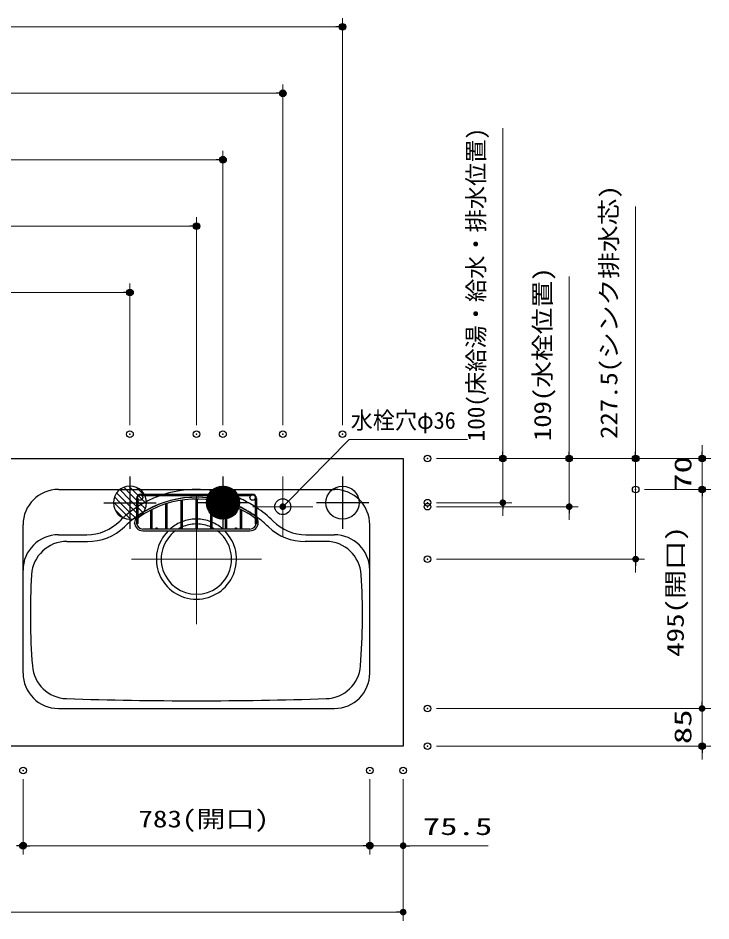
# Model space of a CAD drawing. Units: millimetres, scale not verified. Extents: x -9797 to 9797, y -4555 to 4555.
# Drawn here: x -6228 to -4664, y 590 to 2630 of the extents above; entities that cross this region are included whole.
import ezdxf
from ezdxf.enums import TextEntityAlignment as Align

# ---------------------------------------------------------------- set-up
doc = ezdxf.new("R2010")
doc.units = ezdxf.units.MM
doc.header["$LTSCALE"] = 30
doc.header["$PDMODE"] = 32
doc.header["$PDSIZE"] = 15
for name, pattern in [('USER1', [0.375, 0.25, -0.125]), ('USER3', [2, 1.25, -0.25, 0.25, -0.25]), ('USER6', [1.01, 0.5, -0.25, 0.01, -0.25])]:
    doc.linetypes.add(name, pattern=pattern)
for name, color, linetype, lineweight in [('0-1_0', 7, 'Continuous', 25), ('0-3_細線ﾚｲﾔｰ', 91, 'USER1', 9), ('0-4_寸法ﾚｲﾔｰ', 30, 'Continuous', 13), ('0-5_DEFPOINTS', 7, 'Continuous', 25), ('0-6_1', 7, 'Continuous', 25), ('0-8_KAGO', 6, 'Continuous', 25)]:
    doc.layers.add(name, color=color, linetype=linetype, lineweight=lineweight)
doc.styles.add('ＭＳ ゴシック', font='')
doc.styles.get('ＭＳ ゴシック').set_extended_font_data('MS Gothic')

# ---------------------------------------------------------------- blocks, each defined once
blk = doc.blocks.new('_DOT')
at = {"layer": '0-1_0', "color": 30}
blk.add_line((-15, 0), (-30, 0), dxfattribs=at)
for points in [[(0, 0), (-15, 0), (-14.88, 1.88)], [(0, 0), (-14.88, -1.88), (-15, 0)], [(0, 0), (-14.88, 1.88), (-14.53, 3.73)], [(0, 0), (-14.53, -3.73), (-14.88, -1.88)], [(0, 0), (-14.53, 3.73), (-13.95, 5.52)], [(0, 0), (-13.95, -5.52), (-14.53, -3.73)], [(0, 0), (-13.95, 5.52), (-13.14, 7.23)], [(0, 0), (-13.14, -7.23), (-13.95, -5.52)], [(0, 0), (-13.14, 7.23), (-12.14, 8.82)], [(0, 0), (-12.14, -8.82), (-13.14, -7.23)], [(0, 0), (-12.14, 8.82), (-10.93, 10.27)], [(0, 0), (-10.93, -10.27), (-12.14, -8.82)], [(0, 0), (-10.93, 10.27), (-9.56, 11.56)], [(0, 0), (-9.56, -11.56), (-10.93, -10.27)], [(0, 0), (-9.56, 11.56), (-8.04, 12.66)], [(0, 0), (-8.04, -12.66), (-9.56, -11.56)], [(0, 0), (-8.04, 12.66), (-6.39, 13.57)], [(0, 0), (-6.39, -13.57), (-8.04, -12.66)], [(0, 0), (-6.39, 13.57), (-4.64, 14.27)], [(0, 0), (-4.64, -14.27), (-6.39, -13.57)], [(0, 0), (-4.64, 14.27), (-2.81, 14.73)], [(0, 0), (-2.81, -14.73), (-4.64, -14.27)], [(0, 0), (-2.81, 14.73), (-0.94, 14.97)], [(0, 0), (-0.94, -14.97), (-2.81, -14.73)], [(0, 0), (-0.94, 14.97), (0.94, 14.97)], [(0, 0), (0.94, -14.97), (-0.94, -14.97)], [(0, 0), (0.94, 14.97), (2.81, 14.73)], [(0, 0), (2.81, 14.73), (4.64, 14.27)], [(0, 0), (4.64, 14.27), (6.39, 13.57)], [(0, 0), (6.39, 13.57), (8.04, 12.66)], [(0, 0), (8.04, 12.66), (9.56, 11.56)], [(0, 0), (9.56, 11.56), (10.93, 10.27)], [(0, 0), (10.93, 10.27), (12.14, 8.82)], [(0, 0), (12.14, 8.82), (13.14, 7.23)], [(0, 0), (13.14, 7.23), (13.95, 5.52)], [(0, 0), (13.95, 5.52), (14.53, 3.73)], [(0, 0), (14.53, 3.73), (14.88, 1.88)], [(0, 0), (14.88, 1.88), (15, 0)], [(0, 0), (2.81, -14.73), (0.94, -14.97)], [(0, 0), (4.64, -14.27), (2.81, -14.73)], [(0, 0), (6.39, -13.57), (4.64, -14.27)], [(0, 0), (8.04, -12.66), (6.39, -13.57)], [(0, 0), (9.56, -11.56), (8.04, -12.66)], [(0, 0), (10.93, -10.27), (9.56, -11.56)], [(0, 0), (12.14, -8.82), (10.93, -10.27)], [(0, 0), (13.14, -7.23), (12.14, -8.82)], [(0, 0), (13.95, -5.52), (13.14, -7.23)], [(0, 0), (14.53, -3.73), (13.95, -5.52)], [(0, 0), (14.88, -1.88), (14.53, -3.73)], [(0, 0), (15, 0), (14.88, -1.88)]]:
    blk.add_solid(points, dxfattribs=at)
blk = doc.blocks.new('A$C62626C57')
at = {"layer": '0-3_細線ﾚｲﾔｰ', "linetype": 'USER3'}
for p, q in [((17595, 15720), (17595, 11640)), ((11745, 5715.7), (11745, 14534.3)), ((19635, 13680), (15555, 13680)), ((16154.3, 10125), (7335.7, 10125))]:
    blk.add_line(p, q, dxfattribs=at)
at = {"layer": '0-6_1'}
for p, q in [((2400, 14850), (21090, 14850)), ((10598.3, 14760), (10128.3, 14670)), ((12891.7, 14760), (13361.7, 14670)), ((8340, 14013.7), (8250, 13965.9)), ((15150, 14013.7), (15240, 13965.9)), ((8340, 13426.3), (8250, 13374.4)), ((15150, 13426.3), (15240, 13374.4)), ((0, 9283.1), (0, 12450)), ((23490, 9283.1), (23490, 12450)), ((2400, 11775), (4320.8, 11775)), ((19169.2, 11775), (21090, 11775)), ((2972.3, 11325), (4365.5, 11325)), ((20517.7, 11325), (19124.5, 11325)), ((0, 2400), (0, 9283.1)), ((23490, 2400), (23490, 9360)), ((23490, 2385), (23490, 9283.1)), ((2400, 0), (21090, 0))]:
    blk.add_line(p, q, dxfattribs=at)
at = {"layer": '0-6_1', "linetype": 'USER1'}
blk.add_line((19260, 11775), (19591.8, 11775), dxfattribs=at)
at = {"layer": '0-6_1'}
for centre, radius in [((7935, 14295), 180), ((15555, 14295), 180), ((17595, 13680), 540)]:
    blk.add_circle(centre, radius, dxfattribs=at)
for centre, radius, start, end in [((2400, 12450), 2400, 90, 180), ((11745, 7500), 7350, 81.02449, 98.97551), ((21090, 12450), 2400, 0, 90), ((11745, 7500), 7350, 109.10892, 117.59801), ((11745, 7425), 6900, 60.43054, 119.56946), ((11745, 7500), 7350, 102.70634, 106.83498), ((11745, 7500), 7350, 73.16502, 77.29366), ((11745, 7500), 7350, 62.40199, 70.89108), ((11745, 7500), 7350, 123.57728, 134.99708), ((11745, 7500), 7350, 118.39257, 122.73923), ((11745, 7500), 7350, 57.26077, 61.60743), ((11745, 7500), 7350, 45.00292, 56.42272), ((11745, 7425), 6900, 126.09533, 134.98831), ((11745, 7425), 6900, 120.43242, 125.17579), ((11745, 7425), 6900, 54.82421, 59.56758), ((11745, 7425), 6900, 45.01169, 53.90467), ((4320.8, 14925), 3150, 270, 314.99708), ((4397.8, 14924.9), 3600, 269.48518, 313.30369), ((11745, 10125), 2715, 112.8892, 131.28983), ((11745, 10125), 2715, 112.8892, 131.28983), ((11745, 10125), 2385, 116.28058, 121.20203), ((11745, 10125), 2385, 116.28058, 121.20203), ((11745, 10125), 2715, 90.9497, 110.84255), ((11745, 10125), 2715, 90.9497, 110.84255), ((11745, 10125), 2385, 91.08112, 113.8931), ((11745, 10125), 2385, 91.08112, 113.8931), ((11745, 10125), 2715, 69.15745, 89.0503), ((11745, 10125), 2385, 66.1069, 88.91888), ((11745, 10125), 2715, 48.71017, 67.1108), ((11745, 10125), 2385, 58.79797, 63.71942), ((19092.2, 14924.9), 3600, 226.69631, 270.51482), ((19169.2, 14925), 3150, 225.00292, 270), ((2400, 9375), 2400, 90, 180), ((11745, 10125), 2715, 134.99388, 45.00612), ((11745, 10125), 2385, 126.38671, 53.61329), ((21090, 9375), 2400, 0, 90), ((2972.3, 8925), 2400, 90, 176.54806), ((20517.7, 8925), 2400, 3.45194, 90), ((45495, 6360), 45000, 176.54806, 184.43315), ((-22005, 6360), 45000, 355.56685, 3.45194), ((3022.5, 3067.2), 2400, 184.43315, 268.13209), ((20467.5, 3067.2), 2400, 271.86791, 355.56685), ((2400, 2400), 2400, 180, 270), ((21090, 2400), 2400, 270, 0), ((11745, 270525), 270000, 268.13209, 271.86791)]:
    blk.add_arc(centre, radius, start, end, dxfattribs=at)
at = {"layer": '0-8_KAGO'}
for p, q in [((7680, 14235), (7680, 12540)), ((7770, 14223.1), (7770, 12540)), ((7980, 14535), (15510, 14535)), ((8034.5, 14445), (15455.5, 14445)), ((10689, 14113.1), (10689, 12165)), ((10779, 14126.7), (10779, 12165)), ((11700, 14195.9), (11700, 12165)), ((11790, 14195.9), (11790, 12165)), ((12711, 14126.7), (12711, 12165)), ((12801, 14113.1), (12801, 12165)), ((15720, 14223.1), (15720, 12540)), ((15810, 14235), (15810, 12540)), ((8754, 12165), (8754, 13499.6)), ((9676.5, 12165), (9676.5, 13872.3)), ((9766.5, 12165), (9766.5, 13900.5)), ((13723.5, 12165), (13723.5, 13900.5)), ((13813.5, 12165), (13813.5, 13872.3)), ((14736, 12165), (14736, 13499.6)), ((8254.5, 13366.6), (8344.5, 13418.5)), ((8664, 12165), (8664, 13454.4)), ((14826, 12165), (14826, 13454.4)), ((15085.9, 13314.4), (15175.1, 13262.9)), ((15145.5, 13418.5), (15235.5, 13366.6)), ((7560, 12610.2), (7560, 12600)), ((7680, 12600), (7680, 12610.2)), ((15810, 12610.2), (15810, 12600)), ((15930, 12600), (15930, 12610.2)), ((15375, 12165), (8115, 12165)), ((8115, 12045), (15375, 12045))]:
    blk.add_line(p, q, dxfattribs=at)
at = {"layer": '0-8_KAGO', "linetype": 'USER6'}
for p, q in [((7560, 12600), (7560, 12610.2)), ((7560, 12525), (7560, 12535.2))]:
    blk.add_line(p, q, dxfattribs=at)
at = {"layer": '0-8_KAGO'}
for centre in [(9060, 12210), (14430, 12210)]:
    blk.add_circle(centre, 45, dxfattribs=at)
for centre, radius, start, end in [((7980, 14235), 300, 90, 180), ((11745, 7425), 6891, 60.43083, 124.88305), ((11745, 7425), 6771, 60.43464, 124.88305), ((15510, 14235), 300, 0, 90), ((8130, 12610.2), 570, 142.13635, 180), ((8130, 12610.2), 570, 124.88305, 129.16671), ((8130, 12610.2), 450, 124.88305, 143.1301), ((11745, 7425), 6771, 55.11695, 59.56349), ((11745, 7425), 6891, 55.11695, 59.5673), ((15360, 12610.2), 450, 36.8699, 55.11695), ((15360, 12610.2), 570, 50.83329, 55.11695), ((15360, 12610.2), 570, 0, 37.86365), ((8115, 12600), 555, 180, 270), ((7725, 12540), 45, 180, 270), ((8115, 12600), 435, 191.48418, 270), ((7725, 12540), 45, 270, 0), ((15375, 12600), 555, 270, 0), ((15375, 12600), 435, 270, 348.51582), ((15765, 12540), 45, 180, 270), ((15765, 12540), 45, 270, 0)]:
    blk.add_arc(centre, radius, start, end, dxfattribs=at)
blk = doc.blocks.new('A$C5C1B3719')
at = {"layer": '0-1_0', "color": 1}
for p, q in [((0, 1773.4), (0, -1773.4)), ((1773.4, 0), (-1773.4, 0))]:
    blk.add_line(p, q, dxfattribs=at)
blk.add_circle((0, 0), 1125, dxfattribs=at)
blk = doc.blocks.new('A$C5C1B36F0')
at = {"layer": '0-1_0', "color": 1}
for p, q in [((0, 1773.4), (0, -1773.4)), ((-1042, 424.2), (-424.2, 1042)), ((-617.6, 0), (0, 617.6)), ((0, 617.6), (424.3, 1041.9)), ((0, 193.3), (692.9, 886.3)), ((230.9, 0), (902.5, 671.6)), ((1773.4, 0), (-1773.4, 0)), ((-1122.1, -80.3), (-1041.9, 0)), ((-1041.9, -424.3), (-617.6, 0)), ((-886.3, -692.9), (-193.3, 0)), ((-193.3, 0), (0, 193.3)), ((0, -1079.4), (1079.4, 0)), ((0, -655.2), (655.2, 0)), ((0, -230.9), (230.9, 0)), ((655.2, 0), (1052.5, 397.3)), ((1079.4, 0), (1124.1, 44.7)), ((-671.6, -902.5), (0, -230.9)), ((492, -1011.7), (1011.7, -492)), ((-397.3, -1052.5), (0, -655.2)), ((-44.7, -1124.1), (0, -1079.4)), ((750.4, -838.2), (838.2, -750.4))]:
    blk.add_line(p, q, dxfattribs=at)
blk.add_lwpolyline([(-1041.9, 0), (0, 1041.9), (80.3, 1122.1)], dxfattribs=at)
blk.add_circle((0, 0), 1125, dxfattribs=at)
blk = doc.blocks.new('A$C5C1B3688')
at = {"layer": '0-1_0', "color": 1}
for p, q in [((0, 1773.4), (0, -1773.4)), ((-1125, 1.7), (-1.7, 1125)), ((-1121.4, 90.2), (-90.2, 1121.4)), ((-1109.3, 187.1), (-187.1, 1109.3)), ((-1085.4, 295.9), (-295.9, 1085.4)), ((-1042, 424.2), (-424.2, 1042)), ((-952.8, 598.2), (-598.2, 952.8)), ((-617.6, 0), (0, 617.6)), ((0, 617.6), (424.3, 1041.9)), ((0, 532.8), (483.2, 1015.9)), ((0, 447.9), (539.4, 987.3)), ((0, 363), (593, 956)), ((0, 278.2), (644.1, 922.3)), ((0, 193.3), (692.9, 886.3)), ((0, 108.5), (739.4, 847.9)), ((0, 23.6), (783.6, 807.2)), ((61.2, 0), (825.5, 764.3)), ((146.1, 0), (865.2, 719.1)), ((230.9, 0), (902.5, 671.6)), ((315.8, 0), (937.6, 621.8)), ((1773.4, 0), (-1773.4, 0)), ((-1122.1, -80.3), (-1041.9, 0)), ((-1114, -157), (-957, 0)), ((-1101.4, -229.2), (-872.2, 0)), ((-1084.9, -297.6), (-787.3, 0)), ((-1065, -362.5), (-702.5, 0)), ((-1041.9, -424.3), (-617.6, 0)), ((-1015.9, -483.2), (-532.8, 0)), ((-987.3, -539.4), (-447.9, 0)), ((-956, -593), (-363, 0)), ((-922.3, -644.1), (-278.2, 0)), ((-886.3, -692.9), (-193.3, 0)), ((-847.9, -739.4), (-108.5, 0)), ((-807.2, -783.6), (-23.6, 0)), ((-532.8, 0), (0, 532.8)), ((-447.9, 0), (0, 447.9)), ((-363, 0), (0, 363)), ((-278.2, 0), (0, 278.2)), ((-193.3, 0), (0, 193.3)), ((-108.5, 0), (0, 108.5)), ((-23.6, 0), (0, 23.6)), ((0, -1079.4), (1079.4, 0)), ((0, -994.6), (994.6, 0)), ((0, -909.7), (909.7, 0)), ((0, -824.9), (824.9, 0)), ((0, -740), (740, 0)), ((0, -655.2), (655.2, 0)), ((0, -570.3), (570.3, 0)), ((0, -485.5), (485.5, 0)), ((0, -400.6), (400.6, 0)), ((0, -315.8), (315.8, 0)), ((0, -230.9), (230.9, 0)), ((0, -146.1), (146.1, 0)), ((0, -61.2), (61.2, 0)), ((400.6, 0), (970.2, 569.5)), ((485.5, 0), (1000.3, 514.8)), ((570.3, 0), (1027.8, 457.5)), ((655.2, 0), (1052.5, 397.3)), ((740, 0), (1074.2, 334.2)), ((824.9, 0), (1092.7, 267.8)), ((909.7, 0), (1107.5, 197.7)), ((994.6, 0), (1118.2, 123.6)), ((1079.4, 0), (1124.1, 44.7)), ((-764.3, -825.5), (0, -61.2)), ((-719.1, -865.2), (0, -146.1)), ((-671.6, -902.5), (0, -230.9)), ((-621.8, -937.6), (0, -315.8)), ((-569.5, -970.2), (0, -400.6)), ((-514.8, -1000.3), (0, -485.5)), ((-457.5, -1027.8), (0, -570.3)), ((40, -1124.3), (1124.3, -40)), ((131.9, -1117.2), (1117.2, -131.9)), ((233.5, -1100.5), (1100.5, -233.5)), ((349.5, -1069.3), (1069.3, -349.5)), ((492, -1011.7), (1011.7, -492)), ((-397.3, -1052.5), (0, -655.2)), ((-334.2, -1074.2), (0, -740)), ((-267.8, -1092.7), (0, -824.9)), ((-197.7, -1107.5), (0, -909.7)), ((-123.6, -1118.2), (0, -994.6)), ((-44.7, -1124.1), (0, -1079.4)), ((750.4, -838.2), (838.2, -750.4))]:
    blk.add_line(p, q, dxfattribs=at)
for points in [[(-1041.9, 0), (0, 1041.9), (80.3, 1122.1)], [(-957, 0), (0, 957), (157, 1114)], [(-872.2, 0), (0, 872.2), (229.2, 1101.4)], [(-787.3, 0), (0, 787.3), (297.6, 1084.9)], [(-702.5, 0), (0, 702.5), (362.5, 1065)]]:
    blk.add_lwpolyline(points, dxfattribs=at)
blk.add_circle((0, 0), 1125, dxfattribs=at)
blk = doc.blocks.new('MUJI\u3000W2100~2440 Rシンク\u3000平面図')
at = {"layer": '0-1_0', "xscale": -1}
blk.add_blockref('A$C5C1B36F0', (-18000, 16500), dxfattribs=at)
at = {"layer": '0-1_0'}
for name, p in [('A$C5C1B3688', (-11700, 16500)), ('A$C5C1B3719', (-3600, 16500))]:
    blk.add_blockref(name, p, dxfattribs=at)
at = {"layer": '0-6_1'}
blk.add_blockref('A$C62626C57', (-25245, 2550), dxfattribs=at)

msp = doc.modelspace()

# ---------------------------------------------------------------- linework, layer by layer
at = {"layer": '0-1_0'}
msp.add_lwpolyline([(-5358.51, 985), (-7758.51, 985), (-7758.51, 1635), (-5358.51, 1635)], close=True, dxfattribs=at)
at = {"layer": '0-4_寸法ﾚｲﾔｰ'}
for p, q in [((-5495.51, 1710), (-5495.51, 2630)), ((-7743.51, 2610), (-5510.51, 2610)), ((-5630.51, 1710), (-5630.51, 2480)), ((-7743.51, 2460), (-5645.51, 2460)), ((-5133.51, 1635), (-5133.51, 2381.57)), ((-5765.51, 1710), (-5765.51, 2330)), ((-7743.51, 2310), (-5780.51, 2310)), ((-4833.51, 1635), (-4833.51, 2204.43)), ((-5825.51, 1710), (-5825.51, 2180)), ((-7743.51, 2160), (-5840.51, 2160)), ((-4983.51, 1635), (-4983.51, 2046.29)), ((-5975.51, 1710), (-5975.51, 2030)), ((-7743.51, 2010), (-5990.51, 2010)), ((-5133.51, 1650), (-5133.51, 1665)), ((-4983.51, 1650), (-4983.51, 1665)), ((-4833.51, 1650), (-4833.51, 1665)), ((-4683.51, 1650), (-4683.51, 1665)), ((-5283.51, 1635), (-4963.51, 1635)), ((-5283.51, 1635), (-4813.51, 1635)), ((-5283.51, 1635), (-4663.51, 1635)), ((-5283.51, 1635), (-5113.51, 1635)), ((-5133.51, 1535), (-5133.51, 1635)), ((-4983.51, 1526), (-4983.51, 1635)), ((-4833.51, 1407.5), (-4833.51, 1635)), ((-4683.51, 1565), (-4683.51, 1635)), ((-4813.51, 1565), (-4663.51, 1565)), ((-4813.51, 1565), (-4663.51, 1565)), ((-5283.51, 1535), (-5113.51, 1535)), ((-4683.51, 1085), (-4683.51, 1550)), ((-4683.51, 1550), (-4683.51, 1535)), ((-5283.51, 1526), (-4963.51, 1526)), ((-5133.51, 1520), (-5133.51, 1505)), ((-4983.51, 1511), (-4983.51, 1496)), ((-5283.51, 1407.5), (-4813.51, 1407.5)), ((-4833.51, 1392.5), (-4833.51, 1377.5)), ((-4683.51, 1085), (-4683.51, 1100)), ((-5283.51, 1070), (-4663.51, 1070)), ((-5283.51, 1070), (-4663.51, 1070)), ((-4683.51, 1070), (-4683.51, 985)), ((-5283.51, 985), (-4663.51, 985)), ((-4683.51, 970), (-4683.51, 955)), ((-6217.01, 910), (-6217.01, 740)), ((-6217.01, 910), (-6217.01, 740)), ((-6217.01, 910), (-6217.01, 740)), ((-5434.01, 910), (-5434.01, 740)), ((-5434.01, 910), (-5434.01, 740)), ((-5434.01, 910), (-5434.01, 740)), ((-5434.01, 910), (-5434.01, 740)), ((-5358.51, 910), (-5358.51, 590)), ((-5358.51, 910), (-5358.51, 740)), ((-5358.51, 910), (-5358.51, 740)), ((-5449.01, 760), (-6202.01, 760)), ((-5449.01, 760), (-6202.01, 760)), ((-5449.01, 760), (-5464.01, 760)), ((-5449.01, 760), (-5464.01, 760)), ((-5358.51, 760), (-5434.01, 760)), ((-5358.51, 760), (-5434.01, 760)), ((-5358.51, 760), (-5166.61, 760)), ((-5358.51, 760), (-5166.61, 760)), ((-5343.51, 760), (-5328.51, 760)), ((-5343.51, 760), (-5328.51, 760)), ((-5373.51, 610), (-7743.51, 610))]:
    msp.add_line(p, q, dxfattribs=at)
msp.add_lwpolyline([(-5213.36, 1677.69), (-5480.33, 1677.69), (-5619.47, 1536.15)], dxfattribs=at)
at = {"layer": '0-5_DEFPOINTS'}
for p in [(-5495.51, 2610), (-5630.51, 2460), (-5765.51, 2310), (-5825.51, 2160), (-5975.51, 2010), (-5975.51, 1690), (-5825.51, 1690), (-5765.51, 1690), (-5630.51, 1690), (-5495.51, 1690), (-5303.51, 1635), (-5133.51, 1635), (-4983.51, 1635), (-4833.51, 1635), (-4683.51, 1635), (-4833.51, 1565), (-4683.51, 1565), (-5303.51, 1535), (-5303.51, 1526), (-5303.51, 1407.5), (-5303.51, 1070), (-5303.51, 985), (-4683.51, 985), (-6217.01, 930), (-5434.01, 930), (-5358.51, 930), (-6217.01, 760), (-5434.01, 760)]:
    msp.add_point(p, dxfattribs=at)

# ---------------------------------------------------------------- block references
at = {"layer": '0-4_寸法ﾚｲﾔｰ', "xscale": 0.5, "yscale": 0.5}
for p in [(-5495.51, 2610), (-5630.51, 2460), (-5765.51, 2310), (-5825.51, 2160), (-5975.51, 2010), (-6217.01, 760), (-5434.01, 760), (-5434.01, 760), (-5434.01, 760), (-5434.01, 760), (-5358.51, 610)]:
    msp.add_blockref('_DOT', p, dxfattribs=at)
for p, rotation in [((-5133.51, 1635), 270), ((-4983.51, 1635), 270), ((-4833.51, 1635), 270), ((-4683.51, 1635), 270), ((-4683.51, 1565), 90), ((-4683.51, 1565), 90), ((-5630.51, 1526), 222.56232), ((-5133.51, 1535), 90), ((-4983.51, 1526), 90), ((-4833.51, 1407.5), 90), ((-4683.51, 1070), 270), ((-4683.51, 1070), 270), ((-4683.51, 985), 90), ((-6217.01, 760), 180), ((-6217.01, 760), 180), ((-5358.51, 760), 180), ((-5358.51, 760), 180)]:
    msp.add_blockref('_DOT', p, dxfattribs=dict(at, rotation=rotation))
at = {"layer": '0-6_1', "xscale": 0.03333333, "yscale": 0.03333333}
msp.add_blockref('MUJI\u3000W2100~2440 Rシンク\u3000平面図', (-5375.51, 985), dxfattribs=at)

# ---------------------------------------------------------------- texts
at = {"layer": '0-4_寸法ﾚｲﾔｰ', "style": 'ＭＳ ゴシック'}
msp.add_text('100(床給湯・給水・排水位置)', height=38.48, rotation=90, dxfattribs=at).set_placement((-5163.26, 1673.57), align=Align.BOTTOM_LEFT)
for s, height, width, p in [('227.5(シンク排水芯)', 38.48, 1.15, (-4863.26, 1679.29)), ('109(水栓位置)', 38.49, 1.15, (-5013.26, 1674.29)), ('70', 38.49, 1.5, (-4696.11, 1561.91)), ('495(開口)', 38.49, 1.25, (-4713.26, 1186.64)), ('85', 38.49, 1.5, (-4696.11, 989.41))]:
    msp.add_text(s, height=height, rotation=90, dxfattribs=dict(at, width=width)).set_placement(p, align=Align.BOTTOM_LEFT)
at = {"layer": '0-4_寸法ﾚｲﾔｰ', "color": 7, "style": 'ＭＳ ゴシック', "width": 0.95}
msp.add_text('水栓穴φ36', height=38.48, dxfattribs=at).set_placement((-5476.98, 1690.29), align=Align.BOTTOM_LEFT)
at = {"layer": '0-4_寸法ﾚｲﾔｰ', "style": 'ＭＳ ゴシック'}
for s, width, p in [('783(開口)', 1.25, (-5956.37, 789.74)), ('783(開口)', 1.25, (-5956.37, 789.74)), ('75.5', 1.5, (-5314.23, 772.6)), ('75.5', 1.5, (-5314.23, 772.6))]:
    msp.add_text(s, height=38.49, dxfattribs=dict(at, width=width)).set_placement(p, align=Align.BOTTOM_LEFT)

doc.saveas('drawing.dxf')
